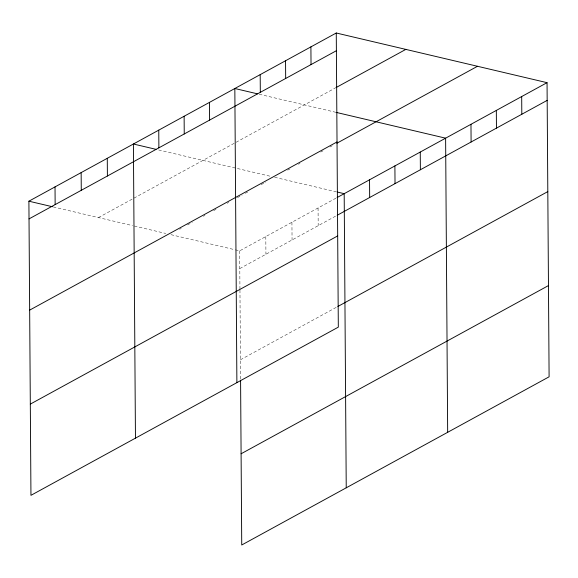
<?xml version="1.0" encoding="UTF-8"?>
<svg xmlns="http://www.w3.org/2000/svg" width="578" height="578" viewBox="0 0 578 578"><rect width="100%" height="100%" fill="white"/><g stroke="black" fill="none" stroke-linecap="round" stroke-linejoin="round"><path stroke-width="0.43" stroke-dasharray="2.89 2.17" d="M98.455 217.581L335.132 88.08M179.621 229.271L181.203 228.404M187.539 224.936L192.293 222.342M203.377 216.273L204.959 215.406M213.665 210.645L216.042 209.344M227.125 203.275L228.707 202.408M237.421 197.647L242.168 195.046M245.332 193.312L247.709 192.012M261.169 184.649L265.916 182.048M287.692 170.134L289.997 168.877M298.45 164.253L299.982 163.408M320.732 152.057L323.037 150.793M329.951 147.014L332.256 145.75M235.333 249.833L239.682 250.859L337.061 197.575M239.805 268.568L336.389 215.717M240.441 359.791L337.025 306.932M259.182 94.243L335.854 112.313M158.618 149.948L271.133 176.463M274.629 177.287L336.36 191.831M53.248 206.931L132.543 225.615M134.291 226.027L165.756 233.44M170.994 234.675L234.466 249.631M318.059 207.972L318.182 225.68M291.933 222.263L292.056 239.971M265.808 236.561L265.931 254.269M239.682 250.859L239.949 289.137M239.957 290.033L240.578 379.291"/><path stroke-width="0.87" d="M336.266 33.004L338.318 327.141L30.952 495.332L28.9 201.195L336.266 33.004L547.048 82.668L549.1 376.805L241.734 544.996L240.585 380.18M29.023 218.903L336.389 50.712M335.897 87.661L405.821 49.397M29.659 310.126L337.025 141.935M336.866 143.228L477.486 66.282M337.061 197.575L547.048 82.668M337.184 215.283L547.171 100.377M30.316 404.109L337.682 235.918M337.819 306.499L547.807 191.6M241.098 453.773L548.464 285.583M257.441 93.831L234.834 88.506L236.886 382.643M336.728 112.515L445.616 138.171L447.668 432.308M156.009 149.334L133.402 144.009L135.462 438.146M337.227 192.033L344.185 193.673L346.236 487.81M28.9 201.195L52.374 206.722M521.688 96.548L521.811 114.256M496.329 110.42L496.451 128.128M470.976 124.299L471.099 142.007M420.257 152.05L420.379 169.759M394.897 165.922L395.027 183.631M369.544 179.801L369.667 197.51M310.906 46.883L311.029 64.592M285.554 60.755L285.676 78.463M260.194 74.634L260.317 92.343M209.474 102.385L209.604 120.094M184.122 116.257L184.245 133.966M158.762 130.137L158.885 147.845M107.277 158.307L107.4 176.015M81.151 172.605L81.274 190.314M55.026 186.896L55.148 204.605"/></g></svg>
